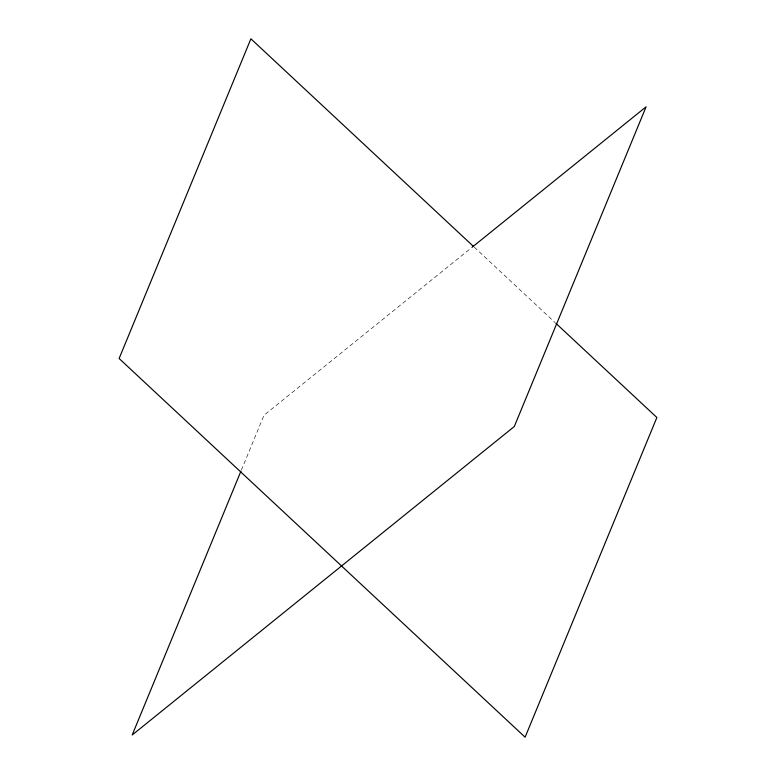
<?xml version="1.0" encoding="UTF-8"?>
<svg xmlns="http://www.w3.org/2000/svg" width="776" height="776" viewBox="0 0 776 776"><rect width="100%" height="100%" fill="white"/><g stroke="black" fill="none" stroke-linecap="round" stroke-linejoin="round"><path stroke-width="0.58" stroke-dasharray="3.88 2.91" d="M241.394 470.072L263.966 415.296L471.022 248.136M474.272 247.175L554.937 322.418"/><path stroke-width="1.16" d="M240.929 471.187L132.201 734.988L514.313 426.499L646.088 106.816L471.963 247.379M473.389 246.351L250.89 38.8L119.126 358.493L525.11 737.2L656.874 417.507L555.82 323.243"/></g></svg>
